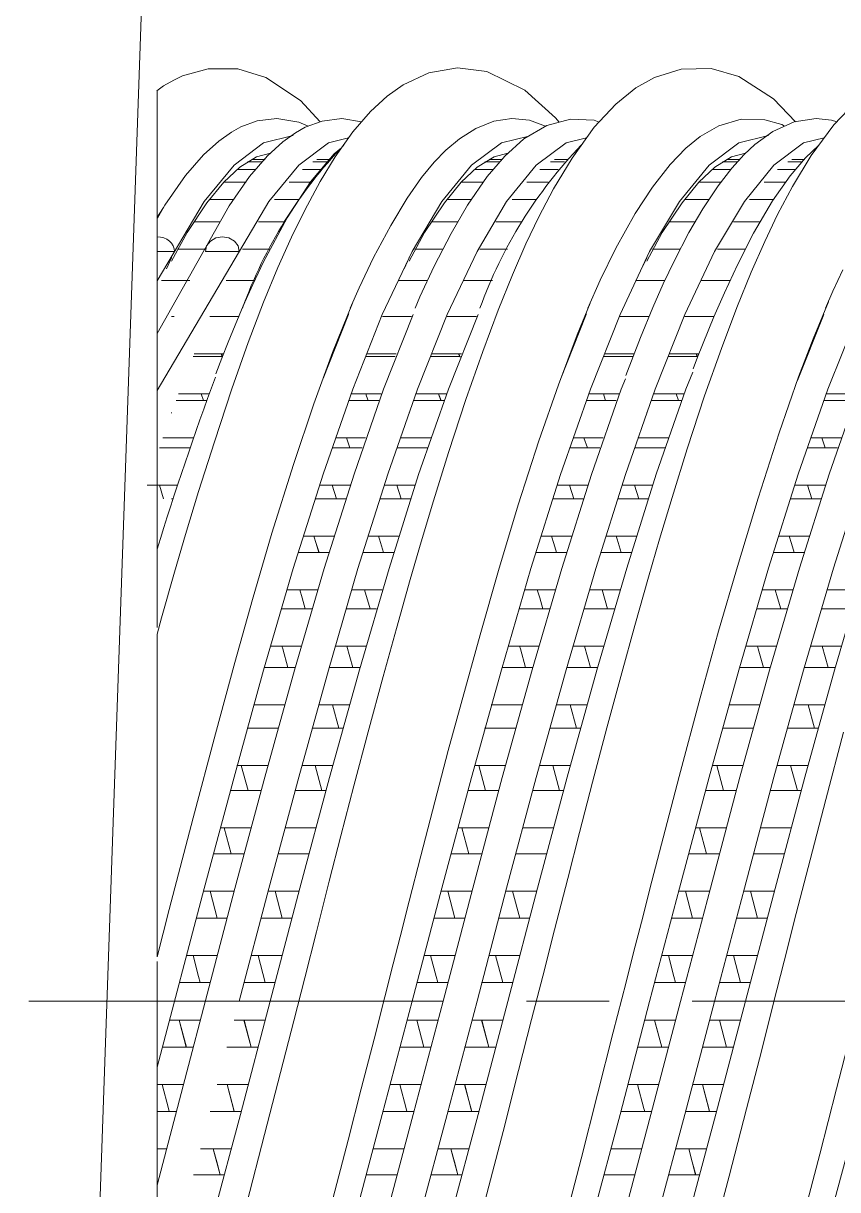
# Model space of a CAD drawing. Header units: millimetres. Extents: x 4229 to 8429, y -1187 to 1783.
# Drawn here: x 6231.81 to 6256.36, y -371.4 to -336.25 of the extents above; entities that cross this region are included whole.
import ezdxf

# ---------------------------------------------------------------- set-up
doc = ezdxf.new("R2010")
doc.units = ezdxf.units.MM
doc.linetypes.add('CENTER', pattern=[2, 1.25, -0.25, 0.25, -0.25])

msp = doc.modelspace()

# ---------------------------------------------------------------- linework, layer by layer
at = {"linetype": 'Continuous', "lineweight": 5}
for p, q in [((6237.739, -268.136), (6231.811, -437.89)), ((6237.385, -337.615), (6236.604, -337.834)), ((6238.281, -337.622), (6237.385, -337.615)), ((6239.119, -337.88), (6238.281, -337.622)), ((6244.032, -337.737), (6243.262, -338.098)), ((6244.896, -337.585), (6244.032, -337.737)), ((6245.778, -337.697), (6244.896, -337.585)), ((6246.931, -338.263), (6245.778, -337.697)), ((6251.641, -337.626), (6250.831, -337.877)), ((6252.542, -337.612), (6251.641, -337.626)), ((6253.377, -337.851), (6252.542, -337.612)), ((6236.346, -337.957), (6236.041, -338.135)), ((6236.604, -337.834), (6236.346, -337.957)), ((6240.168, -338.579), (6239.119, -337.88)), ((6243.262, -338.098), (6242.781, -338.439)), ((6250.831, -337.877), (6250.269, -338.194)), ((6254.422, -338.523), (6253.377, -337.851)), ((6236.041, -338.135), (6235.84, -338.279)), ((6235.847, -338.291), (6235.847, -342.096)), ((6242.781, -338.439), (6242.272, -338.906)), ((6247.849, -339.096), (6246.931, -338.263)), ((6250.269, -338.194), (6249.665, -338.68)), ((6240.757, -339.213), (6240.168, -338.579)), ((6249.665, -338.68), (6249.019, -339.382)), ((6255.084, -339.212), (6254.422, -338.523)), ((6256.893, -338.624), (6256.239, -339.308)), ((6239.454, -339.119), (6238.864, -339.191)), ((6240.12, -339.222), (6239.454, -339.119)), ((6241.41, -339.119), (6240.814, -339.192)), ((6242.007, -339.212), (6241.41, -339.119)), ((6242.272, -338.906), (6241.738, -339.523)), ((6246.531, -339.12), (6245.995, -339.2)), ((6247.065, -339.168), (6246.531, -339.12)), ((6247.552, -339.348), (6247.065, -339.168)), ((6248.308, -339.133), (6247.587, -339.327)), ((6247.957, -339.227), (6247.849, -339.096)), ((6249.02, -339.168), (6248.308, -339.133)), ((6249.166, -339.222), (6249.02, -339.168)), ((6253.449, -339.141), (6252.773, -339.335)), ((6254.158, -339.153), (6253.449, -339.141)), ((6254.669, -339.301), (6254.158, -339.153)), ((6255.704, -339.119), (6255.047, -339.217)), ((6256.168, -339.164), (6255.704, -339.119)), ((6256.331, -339.212), (6256.168, -339.164)), ((6238.37, -339.372), (6238.083, -339.53)), ((6238.864, -339.191), (6238.37, -339.372)), ((6240.306, -339.38), (6240.013, -339.545)), ((6240.393, -339.348), (6240.12, -339.222)), ((6240.814, -339.192), (6240.306, -339.38)), ((6241.738, -339.523), (6241.208, -340.271)), ((6245.453, -339.413), (6244.955, -339.726)), ((6245.995, -339.2), (6245.453, -339.413)), ((6247.587, -339.327), (6246.899, -339.734)), ((6249.019, -339.382), (6248.349, -340.307)), ((6252.773, -339.335), (6252.207, -339.658)), ((6254.398, -339.504), (6253.857, -339.895)), ((6255.047, -339.217), (6254.398, -339.504)), ((6254.756, -339.346), (6254.669, -339.301)), ((6256.239, -339.308), (6255.558, -340.227)), ((6237.707, -339.795), (6237.245, -340.213)), ((6238.083, -339.53), (6237.707, -339.795)), ((6239.053, -339.854), (6238.162, -340.518)), ((6239.944, -339.631), (6239.053, -339.854)), ((6239.635, -339.816), (6239.174, -340.239)), ((6240.013, -339.545), (6239.635, -339.816)), ((6239.946, -339.631), (6239.944, -339.631)), ((6241.007, -339.854), (6240.116, -340.518)), ((6241.611, -339.703), (6241.007, -339.854)), ((6244.955, -339.726), (6244.542, -340.075)), ((6246.219, -339.853), (6245.316, -340.521)), ((6247.046, -339.647), (6246.219, -339.853)), ((6246.899, -339.734), (6246.322, -340.247)), ((6248.173, -339.853), (6247.27, -340.521)), ((6248.789, -339.699), (6248.173, -339.853)), ((6252.207, -339.658), (6251.779, -340.006)), ((6253.373, -339.854), (6252.481, -340.52)), ((6254.274, -339.631), (6253.373, -339.854)), ((6255.327, -339.854), (6254.436, -340.52)), ((6255.949, -339.7), (6255.327, -339.854)), ((6237.245, -340.213), (6236.699, -340.839)), ((6238.841, -340.276), (6239.262, -340.163)), ((6241.182, -340.178), (6240.465, -341.024)), ((6241.402, -339.997), (6241.182, -340.178)), ((6244.542, -340.075), (6244.196, -340.432)), ((6245.998, -340.276), (6246.419, -340.163)), ((6251.779, -340.006), (6251.303, -340.501)), ((6253.159, -340.276), (6253.58, -340.163)), ((6253.533, -340.2), (6253.165, -340.609)), ((6253.857, -339.895), (6253.533, -340.2)), ((6255.782, -339.926), (6255.386, -340.306)), ((6238.162, -340.518), (6237.259, -341.618)), ((6238.338, -340.582), (6238.841, -340.276)), ((6239.023, -340.423), (6238.567, -340.423)), ((6239.015, -340.423), (6238.599, -340.423)), ((6239.174, -340.239), (6238.633, -340.864)), ((6239.097, -340.347), (6238.699, -340.347)), ((6239.08, -340.347), (6238.725, -340.347)), ((6240.116, -340.518), (6239.213, -341.618)), ((6240.965, -340.423), (6240.539, -340.423)), ((6241.042, -340.347), (6240.661, -340.347)), ((6241.208, -340.271), (6240.756, -341.016)), ((6244.196, -340.432), (6243.815, -340.894)), ((6245.316, -340.521), (6244.424, -341.617)), ((6245.495, -340.582), (6245.998, -340.276)), ((6246.18, -340.423), (6245.724, -340.423)), ((6246.172, -340.423), (6245.756, -340.423)), ((6246.322, -340.247), (6245.794, -340.862)), ((6246.254, -340.347), (6245.856, -340.347)), ((6246.237, -340.347), (6245.882, -340.347)), ((6247.27, -340.521), (6246.378, -341.617)), ((6248.122, -340.423), (6247.696, -340.423)), ((6248.349, -340.307), (6247.79, -341.237)), ((6248.199, -340.347), (6247.818, -340.347)), ((6251.303, -340.501), (6250.77, -341.185)), ((6252.481, -340.52), (6251.59, -341.615)), ((6252.656, -340.582), (6253.159, -340.276)), ((6253.341, -340.423), (6252.885, -340.423)), ((6253.333, -340.423), (6252.917, -340.423)), ((6253.415, -340.347), (6253.017, -340.347)), ((6253.397, -340.347), (6253.043, -340.347)), ((6254.436, -340.52), (6253.544, -341.615)), ((6255.283, -340.423), (6254.857, -340.423)), ((6255.386, -340.306), (6254.924, -340.847)), ((6255.36, -340.347), (6254.979, -340.347)), ((6255.558, -340.227), (6254.99, -341.165)), ((6236.699, -340.839), (6236.075, -341.733)), ((6237.855, -341.033), (6238.338, -340.582)), ((6238.633, -340.864), (6238.018, -341.751)), ((6238.803, -340.652), (6238.257, -340.652)), ((6238.822, -340.652), (6238.263, -340.652)), ((6240.775, -340.652), (6240.222, -340.652)), ((6243.815, -340.894), (6243.38, -341.516)), ((6245.012, -341.033), (6245.495, -340.582)), ((6245.794, -340.862), (6245.201, -341.725)), ((6245.96, -340.652), (6245.414, -340.652)), ((6245.979, -340.652), (6245.42, -340.652)), ((6247.932, -340.652), (6247.379, -340.652)), ((6252.173, -341.033), (6252.656, -340.582)), ((6253.121, -340.652), (6252.575, -340.652)), ((6253.14, -340.652), (6252.581, -340.652)), ((6253.165, -340.609), (6252.749, -341.149)), ((6254.924, -340.847), (6254.391, -341.6)), ((6255.093, -340.652), (6254.54, -340.652)), ((6237.346, -341.653), (6237.855, -341.033)), ((6238.524, -341.032), (6237.856, -341.032)), ((6238.522, -341.032), (6237.862, -341.032)), ((6240.465, -341.024), (6239.761, -342.11)), ((6240.476, -341.032), (6239.826, -341.032)), ((6240.756, -341.016), (6240.291, -341.881)), ((6244.503, -341.653), (6245.012, -341.033)), ((6245.681, -341.032), (6245.013, -341.032)), ((6245.679, -341.032), (6245.019, -341.032)), ((6247.633, -341.032), (6246.983, -341.032)), ((6247.79, -341.237), (6247.348, -342.078)), ((6250.77, -341.185), (6250.253, -341.976)), ((6251.664, -341.653), (6252.173, -341.033)), ((6252.842, -341.032), (6252.174, -341.032)), ((6252.84, -341.032), (6252.18, -341.032)), ((6252.749, -341.149), (6252.293, -341.836)), ((6254.794, -341.032), (6254.144, -341.032)), ((6254.99, -341.165), (6254.544, -342.014)), ((6237.259, -341.618), (6235.847, -344.006)), ((6239.213, -341.618), (6235.847, -347.311)), ((6236.195, -341.561), (6236.193, -341.561)), ((6236.281, -341.438), (6236.281, -341.435)), ((6238.153, -341.561), (6237.422, -341.561)), ((6238.141, -341.561), (6237.424, -341.561)), ((6240.11, -341.561), (6239.384, -341.561)), ((6243.38, -341.516), (6242.884, -342.337)), ((6243.352, -341.561), (6243.35, -341.561)), ((6243.438, -341.438), (6243.438, -341.435)), ((6244.424, -341.617), (6243.533, -343.124)), ((6245.309, -341.561), (6244.579, -341.561)), ((6245.298, -341.561), (6244.581, -341.561)), ((6246.378, -341.617), (6245.487, -343.124)), ((6247.267, -341.561), (6246.541, -341.561)), ((6250.513, -341.561), (6250.511, -341.561)), ((6250.599, -341.438), (6250.599, -341.435)), ((6251.59, -341.615), (6250.687, -343.128)), ((6252.47, -341.561), (6251.74, -341.561)), ((6252.459, -341.561), (6251.742, -341.561)), ((6253.544, -341.615), (6252.641, -343.128)), ((6254.428, -341.561), (6253.702, -341.561)), ((6254.391, -341.6), (6253.819, -342.57)), ((6238.018, -341.751), (6235.847, -345.596)), ((6236.075, -341.733), (6235.856, -342.12)), ((6235.857, -342.08), (6235.928, -341.969)), ((6235.928, -341.969), (6236.036, -341.801)), ((6236.75, -342.555), (6237.346, -341.653)), ((6240.291, -341.881), (6239.897, -342.688)), ((6243.907, -342.555), (6244.503, -341.653)), ((6245.201, -341.725), (6244.702, -342.58)), ((6250.253, -341.976), (6249.667, -343.027)), ((6251.068, -342.555), (6251.664, -341.653)), ((6252.293, -341.836), (6251.872, -342.556)), ((6235.847, -342.683), (6235.847, -342.109)), ((6235.849, -342.094), (6235.857, -342.08)), ((6237.733, -342.235), (6236.952, -342.235)), ((6237.741, -342.235), (6236.961, -342.235)), ((6239.343, -342.235), (6238.899, -342.235)), ((6239.693, -342.235), (6238.913, -342.235)), ((6239.761, -342.11), (6239.051, -343.435)), ((6244.89, -342.235), (6244.109, -342.235)), ((6244.898, -342.235), (6244.118, -342.235)), ((6246.5, -342.235), (6246.056, -342.235)), ((6246.85, -342.235), (6246.07, -342.235)), ((6247.348, -342.078), (6246.958, -342.898)), ((6252.051, -342.235), (6251.27, -342.235)), ((6252.059, -342.235), (6251.279, -342.235)), ((6253.661, -342.235), (6253.217, -342.235)), ((6254.011, -342.235), (6253.231, -342.235)), ((6254.544, -342.014), (6254.16, -342.823)), ((6235.847, -342.683), (6235.948, -342.69)), ((6235.847, -342.683), (6235.847, -343.126)), ((6236.281, -343.416), (6236.75, -342.555)), ((6237.614, -342.717), (6237.81, -342.683)), ((6237.81, -342.683), (6238.006, -342.717)), ((6242.884, -342.337), (6242.368, -343.308)), ((6243.438, -343.416), (6243.907, -342.555)), ((6244.702, -342.58), (6244.196, -343.564)), ((6250.599, -343.416), (6251.068, -342.555)), ((6251.872, -342.556), (6251.437, -343.392)), ((6253.819, -342.57), (6253.334, -343.522)), ((6235.948, -342.69), (6236.045, -342.714)), ((6236.045, -342.714), (6236.135, -342.755)), ((6236.135, -342.755), (6236.214, -342.81)), ((6236.214, -342.81), (6236.279, -342.877)), ((6236.279, -342.877), (6236.327, -342.955)), ((6236.327, -342.955), (6236.357, -343.039)), ((6237.298, -343.126), (6237.337, -342.956)), ((6237.337, -342.956), (6237.448, -342.813)), ((6237.448, -342.813), (6237.614, -342.717)), ((6238.006, -342.717), (6238.172, -342.813)), ((6238.172, -342.813), (6238.282, -342.956)), ((6238.282, -342.956), (6238.321, -343.126)), ((6239.897, -342.688), (6239.486, -343.604)), ((6246.958, -342.898), (6246.552, -343.83)), ((6249.667, -343.027), (6249.196, -343.993)), ((6254.16, -342.823), (6253.753, -343.748)), ((6235.847, -343.126), (6236.367, -343.126)), ((6235.847, -343.126), (6235.847, -352.096)), ((6236.281, -343.319), (6236.128, -343.65)), ((6236.281, -343.298), (6236.281, -343.319)), ((6236.357, -343.039), (6236.367, -343.126)), ((6237.293, -343.051), (6236.459, -343.051)), ((6237.294, -343.051), (6236.479, -343.051)), ((6237.298, -343.126), (6238.321, -343.126)), ((6239.25, -343.051), (6238.417, -343.051)), ((6239.252, -343.051), (6238.419, -343.051)), ((6242.368, -343.308), (6241.931, -344.224)), ((6243.533, -343.124), (6242.63, -345.025)), ((6243.438, -343.319), (6243.285, -343.65)), ((6243.438, -343.298), (6243.438, -343.319)), ((6244.45, -343.051), (6243.616, -343.051)), ((6244.451, -343.051), (6243.636, -343.051)), ((6245.487, -343.124), (6244.584, -345.025)), ((6246.407, -343.051), (6245.574, -343.051)), ((6246.409, -343.051), (6245.576, -343.051)), ((6250.687, -343.128), (6249.796, -345.022)), ((6250.599, -343.319), (6250.446, -343.65)), ((6250.599, -343.298), (6250.599, -343.319)), ((6251.611, -343.051), (6250.777, -343.051)), ((6251.612, -343.051), (6250.797, -343.051)), ((6252.641, -343.128), (6251.75, -345.022)), ((6253.568, -343.051), (6252.735, -343.051)), ((6253.57, -343.051), (6252.737, -343.051)), ((6239.051, -343.435), (6238.725, -344.12)), ((6239.486, -343.604), (6239.054, -344.649)), ((6244.196, -343.564), (6243.767, -344.486)), ((6251.437, -343.392), (6251.101, -344.102)), ((6253.334, -343.522), (6252.941, -344.366)), ((6256.515, -343.673), (6256.215, -344.32)), ((6236.829, -344.003), (6235.975, -344.003)), ((6236.83, -344.003), (6236.281, -344.003)), ((6238.792, -344.003), (6237.927, -344.003)), ((6238.781, -344.003), (6237.928, -344.003)), ((6242.033, -344.003), (6242.031, -344.003)), ((6243.985, -344.003), (6243.132, -344.003)), ((6243.987, -344.003), (6243.438, -344.003)), ((6245.949, -344.003), (6245.084, -344.003)), ((6245.938, -344.003), (6245.085, -344.003)), ((6246.552, -343.83), (6246.126, -344.893)), ((6249.196, -343.993), (6248.828, -344.835)), ((6249.194, -344.003), (6249.192, -344.003)), ((6251.146, -344.003), (6250.293, -344.003)), ((6251.148, -344.003), (6250.599, -344.003)), ((6253.11, -344.003), (6252.245, -344.003)), ((6253.099, -344.003), (6252.246, -344.003)), ((6253.753, -343.748), (6253.32, -344.807)), ((6238.725, -344.12), (6238.438, -344.761)), ((6241.931, -344.224), (6241.663, -344.833)), ((6251.101, -344.102), (6250.789, -344.809)), ((6252.941, -344.366), (6252.626, -345.091)), ((6256.215, -344.32), (6255.994, -344.829)), ((6238.438, -344.761), (6238.192, -345.343)), ((6239.054, -344.649), (6238.592, -345.862)), ((6241.13, -346.166), (6241.731, -344.679)), ((6243.767, -344.486), (6243.617, -344.835)), ((6248.505, -345.633), (6248.897, -344.678)), ((6255.614, -345.761), (6256.076, -344.64)), ((6236.357, -345.085), (6236.281, -345.085)), ((6238.302, -345.085), (6237.43, -345.085)), ((6238.316, -345.085), (6237.435, -345.085)), ((6241.616, -345.022), (6240.85, -346.952)), ((6241.607, -345.025), (6240.883, -346.85)), ((6241.625, -345.001), (6241.616, -345.022)), ((6242.63, -345.025), (6241.739, -347.272)), ((6243.509, -345.085), (6242.633, -345.085)), ((6243.561, -345.025), (6242.67, -347.272)), ((6243.514, -345.085), (6243.438, -345.085)), ((6243.562, -345.022), (6243.561, -345.025)), ((6244.584, -345.025), (6243.693, -347.272)), ((6245.459, -345.085), (6244.587, -345.085)), ((6245.473, -345.085), (6244.592, -345.085)), ((6245.519, -345.022), (6244.628, -347.269)), ((6245.52, -345.02), (6245.519, -345.022)), ((6246.126, -344.893), (6245.658, -346.137)), ((6248.773, -345.022), (6248.007, -346.952)), ((6248.782, -345.001), (6248.773, -345.022)), ((6249.796, -345.022), (6248.904, -347.269)), ((6250.67, -345.085), (6249.794, -345.085)), ((6250.789, -344.809), (6250.413, -345.72)), ((6250.675, -345.085), (6250.599, -345.085)), ((6251.75, -345.022), (6250.858, -347.269)), ((6252.62, -345.085), (6251.748, -345.085)), ((6252.634, -345.085), (6251.753, -345.085)), ((6252.626, -345.091), (6252.131, -346.308)), ((6253.32, -344.807), (6252.85, -346.043)), ((6255.938, -345.019), (6255.141, -347.012)), ((6256.961, -345.019), (6256.058, -347.276)), ((6238.192, -345.343), (6237.985, -345.852)), ((6247.937, -347.138), (6248.505, -345.633)), ((6250.413, -345.72), (6249.971, -346.858)), ((6255.179, -346.903), (6255.614, -345.761)), ((6237.985, -345.852), (6237.792, -346.343)), ((6238.592, -345.862), (6238.098, -347.264)), ((6240.569, -347.717), (6241.13, -346.166)), ((6245.658, -346.137), (6245.15, -347.581)), ((6252.85, -346.043), (6252.345, -347.473)), ((6237.812, -346.291), (6236.926, -346.291)), ((6237.826, -346.291), (6236.937, -346.291)), ((6236.958, -346.211), (6237.844, -346.211)), ((6236.969, -346.211), (6237.858, -346.211)), ((6237.792, -346.343), (6237.618, -346.807)), ((6237.807, -346.303), (6237.771, -346.211)), ((6237.818, -346.311), (6237.78, -346.211)), ((6243.019, -346.291), (6242.13, -346.291)), ((6242.162, -346.211), (6243.051, -346.211)), ((6244.969, -346.291), (6244.083, -346.291)), ((6244.983, -346.291), (6244.094, -346.291)), ((6244.115, -346.211), (6245.001, -346.211)), ((6244.126, -346.211), (6245.015, -346.211)), ((6244.964, -346.303), (6244.928, -346.211)), ((6244.975, -346.311), (6244.937, -346.211)), ((6250.18, -346.291), (6249.291, -346.291)), ((6249.323, -346.211), (6250.212, -346.211)), ((6252.13, -346.291), (6251.244, -346.291)), ((6252.144, -346.291), (6251.255, -346.291)), ((6251.276, -346.211), (6252.162, -346.211)), ((6251.287, -346.211), (6252.176, -346.211)), ((6252.131, -346.308), (6252.002, -346.656)), ((6252.125, -346.303), (6252.089, -346.211)), ((6252.136, -346.311), (6252.098, -346.211)), ((6251.988, -346.761), (6251.782, -347.276)), ((6254.589, -348.588), (6255.179, -346.903)), ((6247.349, -348.825), (6247.937, -347.138)), ((6249.956, -346.964), (6249.835, -347.269)), ((6236.491, -347.417), (6237.394, -347.417)), ((6236.506, -347.417), (6237.4, -347.417)), ((6237.169, -347.417), (6237.242, -347.614)), ((6237.17, -347.417), (6237.244, -347.614)), ((6238.098, -347.264), (6237.569, -348.858)), ((6241.739, -347.272), (6240.847, -349.834)), ((6241.697, -347.417), (6242.595, -347.417)), ((6242.67, -347.272), (6241.778, -349.834)), ((6242.159, -347.488), (6242.132, -347.417)), ((6242.202, -347.614), (6242.159, -347.488)), ((6243.693, -347.272), (6242.801, -349.834)), ((6243.648, -347.417), (6244.551, -347.417)), ((6243.663, -347.417), (6244.557, -347.417)), ((6244.628, -347.269), (6243.725, -349.842)), ((6244.326, -347.417), (6244.399, -347.614)), ((6244.327, -347.417), (6244.401, -347.614)), ((6245.15, -347.581), (6244.623, -349.18)), ((6248.904, -347.269), (6248.001, -349.842)), ((6248.858, -347.417), (6249.756, -347.417)), ((6249.835, -347.269), (6248.932, -349.842)), ((6249.32, -347.488), (6249.293, -347.417)), ((6249.363, -347.614), (6249.32, -347.488)), ((6250.858, -347.269), (6249.956, -349.842)), ((6250.809, -347.417), (6251.712, -347.417)), ((6250.824, -347.417), (6251.718, -347.417)), ((6251.782, -347.276), (6250.89, -349.838)), ((6251.487, -347.417), (6251.56, -347.614)), ((6251.488, -347.417), (6251.562, -347.614)), ((6252.345, -347.473), (6251.822, -349.067)), ((6256.058, -347.276), (6255.167, -349.838)), ((6256.027, -347.417), (6256.924, -347.417)), ((6256.989, -347.276), (6256.098, -349.838)), ((6237.325, -347.614), (6236.42, -347.614)), ((6237.329, -347.614), (6236.431, -347.614)), ((6239.954, -349.546), (6240.569, -347.717)), ((6242.522, -347.614), (6241.624, -347.614)), ((6244.482, -347.614), (6243.577, -347.614)), ((6244.486, -347.614), (6243.588, -347.614)), ((6249.683, -347.614), (6248.784, -347.614)), ((6251.643, -347.614), (6250.738, -347.614)), ((6251.647, -347.614), (6250.749, -347.614)), ((6256.851, -347.614), (6255.953, -347.614)), ((6236.281, -347.978), (6236.281, -347.994)), ((6243.438, -347.978), (6243.438, -347.994)), ((6250.599, -347.978), (6250.599, -347.994)), ((6253.957, -350.558), (6254.589, -348.588)), ((6236.016, -348.739), (6236.928, -348.739)), ((6236.281, -348.739), (6236.932, -348.739)), ((6237.569, -348.858), (6237.095, -350.361)), ((6241.223, -348.739), (6242.128, -348.739)), ((6241.547, -348.739), (6241.651, -349.044)), ((6241.551, -348.739), (6241.655, -349.044)), ((6243.173, -348.739), (6244.085, -348.739)), ((6243.438, -348.739), (6244.089, -348.739)), ((6246.728, -350.754), (6247.349, -348.825)), ((6248.384, -348.739), (6249.289, -348.739)), ((6248.708, -348.739), (6248.812, -349.044)), ((6250.334, -348.739), (6251.246, -348.739)), ((6250.599, -348.739), (6251.25, -348.739)), ((6255.553, -348.739), (6256.457, -348.739)), ((6255.876, -348.739), (6255.98, -349.044)), ((6236.826, -349.044), (6235.913, -349.044)), ((6236.83, -349.044), (6236.281, -349.044)), ((6242.023, -349.044), (6241.118, -349.044)), ((6243.983, -349.044), (6243.07, -349.044)), ((6243.987, -349.044), (6243.438, -349.044)), ((6244.623, -349.18), (6244.169, -350.636)), ((6249.184, -349.044), (6248.278, -349.044)), ((6251.144, -349.044), (6250.231, -349.044)), ((6251.148, -349.044), (6250.599, -349.044)), ((6251.822, -349.067), (6251.367, -350.536)), ((6256.352, -349.044), (6255.447, -349.044)), ((6239.305, -351.611), (6239.954, -349.546)), ((6240.847, -349.834), (6239.944, -352.68)), ((6241.778, -349.834), (6240.875, -352.68)), ((6242.801, -349.834), (6241.898, -352.68)), ((6243.725, -349.842), (6242.833, -352.675)), ((6248.001, -349.842), (6247.11, -352.675)), ((6248.932, -349.842), (6248.041, -352.675)), ((6249.956, -349.842), (6249.064, -352.675)), ((6250.89, -349.838), (6249.999, -352.671)), ((6255.167, -349.838), (6254.276, -352.671)), ((6256.098, -349.838), (6255.207, -352.671)), ((6257.121, -349.838), (6256.23, -352.671)), ((6235.539, -350.17), (6236.452, -350.17)), ((6236.041, -350.574), (6235.911, -350.17)), ((6236.281, -350.17), (6236.456, -350.17)), ((6237.095, -350.361), (6236.703, -351.654)), ((6240.743, -350.17), (6241.654, -350.17)), ((6240.747, -350.17), (6241.658, -350.17)), ((6241.246, -350.574), (6241.117, -350.17)), ((6241.25, -350.574), (6241.121, -350.17)), ((6242.696, -350.17), (6243.609, -350.17)), ((6243.198, -350.574), (6243.068, -350.17)), ((6243.438, -350.17), (6243.613, -350.17)), ((6247.904, -350.17), (6248.815, -350.17)), ((6248.407, -350.574), (6248.278, -350.17)), ((6249.857, -350.17), (6250.77, -350.17)), ((6250.359, -350.574), (6250.229, -350.17)), ((6250.599, -350.17), (6250.774, -350.17)), ((6255.072, -350.17), (6255.983, -350.17)), ((6255.576, -350.574), (6255.446, -350.17)), ((6236.329, -350.574), (6236.281, -350.574)), ((6241.523, -350.574), (6240.612, -350.574)), ((6241.527, -350.574), (6240.616, -350.574)), ((6243.476, -350.574), (6242.563, -350.574)), ((6243.486, -350.574), (6243.438, -350.574)), ((6244.169, -350.636), (6243.801, -351.871)), ((6246.135, -352.734), (6246.728, -350.754)), ((6248.684, -350.574), (6247.773, -350.574)), ((6250.637, -350.574), (6249.724, -350.574)), ((6250.647, -350.574), (6250.599, -350.574)), ((6251.367, -350.536), (6250.989, -351.796)), ((6253.333, -352.615), (6253.957, -350.558)), ((6255.852, -350.574), (6254.942, -350.574)), ((6236.703, -351.654), (6236.371, -352.786)), ((6238.714, -353.613), (6239.305, -351.611)), ((6240.255, -351.7), (6241.176, -351.7)), ((6240.259, -351.7), (6241.18, -351.7)), ((6240.566, -351.7), (6240.637, -351.92)), ((6240.57, -351.7), (6240.641, -351.92)), ((6242.209, -351.7), (6243.123, -351.7)), ((6242.517, -351.7), (6242.548, -351.795)), ((6242.548, -351.795), (6242.67, -352.194)), ((6247.416, -351.7), (6248.337, -351.7)), ((6247.727, -351.7), (6247.798, -351.92)), ((6249.37, -351.7), (6250.284, -351.7)), ((6249.678, -351.7), (6249.709, -351.795)), ((6249.709, -351.795), (6249.831, -352.194)), ((6250.989, -351.796), (6250.655, -352.939)), ((6254.585, -351.7), (6255.505, -351.7)), ((6254.895, -351.7), (6254.966, -351.92)), ((6235.847, -354.452), (6235.847, -352.076)), ((6240.637, -351.92), (6240.719, -352.194)), ((6240.641, -351.92), (6240.723, -352.194)), ((6243.801, -351.871), (6243.473, -353.013)), ((6247.798, -351.92), (6247.88, -352.194)), ((6254.966, -351.92), (6255.048, -352.194)), ((6241.024, -352.194), (6240.105, -352.194)), ((6241.028, -352.194), (6240.109, -352.194)), ((6242.968, -352.194), (6242.054, -352.194)), ((6248.185, -352.194), (6247.266, -352.194)), ((6250.129, -352.194), (6249.215, -352.194)), ((6255.353, -352.194), (6254.434, -352.194)), ((6236.371, -352.786), (6235.979, -354.167)), ((6239.944, -352.68), (6239.053, -355.736)), ((6240.875, -352.68), (6239.984, -355.736)), ((6241.898, -352.68), (6241.007, -355.736)), ((6242.833, -352.675), (6241.942, -355.732)), ((6245.581, -354.673), (6246.135, -352.734)), ((6247.11, -352.675), (6246.219, -355.732)), ((6248.041, -352.675), (6247.15, -355.732)), ((6249.064, -352.675), (6248.173, -355.732)), ((6249.999, -352.671), (6249.096, -355.741)), ((6252.767, -354.57), (6253.333, -352.615)), ((6254.276, -352.671), (6253.373, -355.741)), ((6255.207, -352.671), (6254.304, -355.741)), ((6256.23, -352.671), (6255.327, -355.741)), ((6257.153, -352.68), (6256.262, -355.736)), ((6243.473, -353.013), (6243.059, -354.483)), ((6250.655, -352.939), (6250.241, -354.394)), ((6239.763, -353.319), (6240.678, -353.319)), ((6240.215, -353.559), (6240.142, -353.319)), ((6240.31, -353.894), (6240.215, -353.559)), ((6241.716, -353.319), (6242.63, -353.319)), ((6242.261, -353.894), (6242.095, -353.319)), ((6246.923, -353.319), (6247.839, -353.319)), ((6247.376, -353.559), (6247.303, -353.319)), ((6247.471, -353.894), (6247.376, -353.559)), ((6248.877, -353.319), (6249.791, -353.319)), ((6249.422, -353.894), (6249.256, -353.319)), ((6254.092, -353.319), (6255.007, -353.319)), ((6254.544, -353.559), (6254.472, -353.319)), ((6254.639, -353.894), (6254.544, -353.559)), ((6256.046, -353.319), (6256.96, -353.319)), ((6238.182, -355.509), (6238.714, -353.613)), ((6240.509, -353.894), (6239.588, -353.894)), ((6242.46, -353.894), (6241.545, -353.894)), ((6247.67, -353.894), (6246.749, -353.894)), ((6249.621, -353.894), (6248.706, -353.894)), ((6254.839, -353.894), (6253.917, -353.894)), ((6256.79, -353.894), (6255.875, -353.894)), ((6235.979, -354.167), (6235.847, -354.651)), ((6243.059, -354.483), (6242.66, -355.927)), ((6250.241, -354.394), (6249.846, -355.822)), ((6252.211, -356.573), (6252.767, -354.57)), ((6235.847, -354.645), (6235.847, -364.379)), ((6245.005, -356.749), (6245.581, -354.673)), ((6239.259, -355.019), (6240.185, -355.019)), ((6239.607, -355.019), (6239.631, -355.1)), ((6239.631, -355.1), (6239.788, -355.663)), ((6241.211, -355.019), (6242.134, -355.019)), ((6241.562, -355.019), (6241.742, -355.663)), ((6246.42, -355.019), (6247.346, -355.019)), ((6246.768, -355.019), (6246.792, -355.1)), ((6246.792, -355.1), (6246.949, -355.663)), ((6248.372, -355.019), (6249.295, -355.019)), ((6248.723, -355.019), (6248.903, -355.663)), ((6253.588, -355.019), (6254.514, -355.019)), ((6253.937, -355.019), (6253.961, -355.1)), ((6253.961, -355.1), (6254.118, -355.663)), ((6255.54, -355.019), (6256.463, -355.019)), ((6255.891, -355.019), (6256.071, -355.663)), ((6237.6, -357.661), (6238.182, -355.509)), ((6239.999, -355.663), (6239.075, -355.663)), ((6241.953, -355.663), (6241.025, -355.663)), ((6247.16, -355.663), (6246.236, -355.663)), ((6249.114, -355.663), (6248.186, -355.663)), ((6254.328, -355.663), (6253.405, -355.663)), ((6256.282, -355.663), (6255.354, -355.663)), ((6239.053, -355.736), (6238.162, -358.963)), ((6239.984, -355.736), (6239.093, -358.963)), ((6241.007, -355.736), (6240.116, -358.963)), ((6241.942, -355.732), (6241.039, -358.972)), ((6242.66, -355.927), (6242.208, -357.597)), ((6246.219, -355.732), (6245.316, -358.972)), ((6247.15, -355.732), (6246.247, -358.972)), ((6248.173, -355.732), (6247.27, -358.972)), ((6249.096, -355.741), (6248.205, -358.968)), ((6249.846, -355.822), (6249.4, -357.479)), ((6253.373, -355.741), (6252.481, -358.968)), ((6254.304, -355.741), (6253.412, -358.968)), ((6255.327, -355.741), (6254.436, -358.968)), ((6256.262, -355.736), (6255.37, -358.963)), ((6251.578, -358.948), (6252.211, -356.573)), ((6238.755, -356.788), (6239.678, -356.788)), ((6240.711, -356.788), (6241.637, -356.788)), ((6241.325, -357.491), (6241.133, -356.788)), ((6244.621, -358.166), (6245.005, -356.749)), ((6245.916, -356.788), (6246.839, -356.788)), ((6247.872, -356.788), (6248.798, -356.788)), ((6248.486, -357.491), (6248.294, -356.788)), ((6253.084, -356.788), (6254.007, -356.788)), ((6255.04, -356.788), (6255.966, -356.788)), ((6255.654, -357.491), (6255.462, -356.788)), ((6236.928, -360.191), (6237.6, -357.661)), ((6239.485, -357.491), (6238.555, -357.491)), ((6241.444, -357.491), (6240.515, -357.491)), ((6242.208, -357.597), (6241.775, -359.231)), ((6246.646, -357.491), (6245.716, -357.491)), ((6248.605, -357.491), (6247.676, -357.491)), ((6249.4, -357.479), (6248.971, -359.116)), ((6253.815, -357.491), (6252.884, -357.491)), ((6255.773, -357.491), (6254.844, -357.491)), ((6256.532, -357.611), (6255.998, -359.634)), ((6244.212, -359.711), (6244.621, -358.166)), ((6238.25, -358.616), (6239.177, -358.616)), ((6238.585, -359.366), (6238.379, -358.616)), ((6240.202, -358.616), (6241.135, -358.616)), ((6240.609, -358.616), (6240.813, -359.366)), ((6245.411, -358.616), (6246.338, -358.616)), ((6245.746, -359.366), (6245.54, -358.616)), ((6247.363, -358.616), (6248.296, -358.616)), ((6247.77, -358.616), (6247.974, -359.366)), ((6252.58, -358.616), (6253.506, -358.616)), ((6252.914, -359.366), (6252.709, -358.616)), ((6254.532, -358.616), (6255.465, -358.616)), ((6254.939, -358.616), (6255.142, -359.366)), ((6238.162, -358.963), (6237.259, -362.32)), ((6239.093, -358.963), (6238.19, -362.32)), ((6240.116, -358.963), (6239.213, -362.32)), ((6241.039, -358.972), (6240.148, -362.315)), ((6245.316, -358.972), (6244.424, -362.315)), ((6246.247, -358.972), (6245.355, -362.315)), ((6247.27, -358.972), (6246.378, -362.315)), ((6248.205, -358.968), (6247.313, -362.31)), ((6248.971, -359.116), (6248.579, -360.631)), ((6251.158, -360.562), (6251.578, -358.948)), ((6252.481, -358.968), (6251.59, -362.31)), ((6253.412, -358.968), (6252.521, -362.31)), ((6254.436, -358.968), (6253.544, -362.31)), ((6255.37, -358.963), (6254.467, -362.32)), ((6238.976, -359.366), (6238.047, -359.366)), ((6240.931, -359.366), (6240.001, -359.366)), ((6241.775, -359.231), (6241.384, -360.737)), ((6246.137, -359.366), (6245.208, -359.366)), ((6248.092, -359.366), (6247.162, -359.366)), ((6253.305, -359.366), (6252.377, -359.366)), ((6255.26, -359.366), (6254.331, -359.366)), ((6243.791, -361.331), (6244.212, -359.711)), ((6255.998, -359.634), (6255.522, -361.46)), ((6236.211, -362.955), (6236.928, -360.191)), ((6237.746, -360.491), (6238.675, -360.491)), ((6237.864, -360.491), (6238.076, -361.276)), ((6239.7, -360.491), (6240.627, -360.491)), ((6244.907, -360.491), (6245.836, -360.491)), ((6245.025, -360.491), (6245.237, -361.276)), ((6246.861, -360.491), (6247.788, -360.491)), ((6250.759, -362.104), (6251.158, -360.562)), ((6252.075, -360.491), (6253.005, -360.491)), ((6252.194, -360.491), (6252.406, -361.276)), ((6254.029, -360.491), (6254.957, -360.491)), ((6241.384, -360.737), (6241.034, -362.104)), ((6248.579, -360.631), (6248.222, -362.017)), ((6238.466, -361.276), (6237.536, -361.276)), ((6240.416, -361.276), (6239.49, -361.276)), ((6245.627, -361.276), (6244.697, -361.276)), ((6247.577, -361.276), (6246.651, -361.276)), ((6252.795, -361.276), (6251.866, -361.276)), ((6254.745, -361.276), (6253.82, -361.276)), ((6243.441, -362.704), (6243.791, -361.331)), ((6255.522, -361.46), (6255.108, -363.07)), ((6248.222, -362.017), (6247.824, -363.563)), ((6237.259, -362.32), (6235.847, -367.706)), ((6238.19, -362.32), (6235.847, -371.258)), ((6239.213, -362.32), (6238.321, -365.72)), ((6240.148, -362.315), (6239.256, -365.715)), ((6241.034, -362.104), (6240.649, -363.625)), ((6244.424, -362.315), (6243.533, -365.715)), ((6245.355, -362.315), (6244.464, -365.715)), ((6246.378, -362.315), (6245.487, -365.715)), ((6247.313, -362.31), (6246.41, -365.725)), ((6250.44, -363.338), (6250.759, -362.104)), ((6251.59, -362.31), (6250.687, -365.725)), ((6252.521, -362.31), (6251.618, -365.725)), ((6253.544, -362.31), (6252.641, -365.725)), ((6254.467, -362.32), (6253.576, -365.72)), ((6237.237, -362.402), (6238.167, -362.402)), ((6237.655, -363.211), (6237.443, -362.402)), ((6239.191, -362.402), (6240.117, -362.402)), ((6239.613, -363.211), (6239.399, -362.402)), ((6243.169, -363.772), (6243.441, -362.704)), ((6244.398, -362.402), (6245.328, -362.402)), ((6244.816, -363.211), (6244.604, -362.402)), ((6246.352, -362.402), (6247.278, -362.402)), ((6246.774, -363.211), (6246.56, -362.402)), ((6251.566, -362.402), (6252.497, -362.402)), ((6251.984, -363.211), (6251.773, -362.402)), ((6253.52, -362.402), (6254.446, -362.402)), ((6253.942, -363.211), (6253.729, -362.402)), ((6235.85, -364.375), (6236.211, -362.955)), ((6255.108, -363.07), (6254.742, -364.506)), ((6237.952, -363.211), (6237.022, -363.211)), ((6239.902, -363.211), (6238.976, -363.211)), ((6245.113, -363.211), (6244.183, -363.211)), ((6247.063, -363.211), (6246.137, -363.211)), ((6250.205, -364.253), (6250.44, -363.338)), ((6252.282, -363.211), (6251.351, -363.211)), ((6254.232, -363.211), (6253.305, -363.211)), ((6240.649, -363.625), (6240.296, -365.009)), ((6242.962, -364.587), (6243.169, -363.772)), ((6247.824, -363.563), (6247.465, -364.962)), ((6236.724, -364.336), (6237.655, -364.336)), ((6236.926, -364.336), (6237.092, -364.969)), ((6238.678, -364.336), (6239.607, -364.336)), ((6238.886, -364.336), (6239.1, -365.157)), ((6243.885, -364.336), (6244.816, -364.336)), ((6244.087, -364.336), (6244.253, -364.969)), ((6245.839, -364.336), (6246.768, -364.336)), ((6246.047, -364.336), (6246.261, -365.157)), ((6249.977, -365.142), (6250.205, -364.253)), ((6251.053, -364.336), (6251.984, -364.336)), ((6251.256, -364.336), (6251.422, -364.969)), ((6253.008, -364.336), (6253.937, -364.336)), ((6253.215, -364.336), (6253.429, -365.157)), ((6235.847, -365.72), (6235.847, -364.519)), ((6242.706, -365.587), (6242.962, -364.587)), ((6254.742, -364.506), (6254.414, -365.805)), ((6237.438, -365.157), (6236.507, -365.157)), ((6237.092, -364.969), (6237.142, -365.157)), ((6239.392, -365.157), (6238.461, -365.157)), ((6240.296, -365.009), (6239.963, -366.31)), ((6244.599, -365.157), (6243.668, -365.157)), ((6244.253, -364.969), (6244.303, -365.157)), ((6246.553, -365.157), (6245.622, -365.157)), ((6247.465, -364.962), (6247.132, -366.263)), ((6249.593, -366.645), (6249.977, -365.142)), ((6251.768, -365.157), (6250.837, -365.157)), ((6251.422, -364.969), (6251.471, -365.157)), ((6253.722, -365.157), (6252.791, -365.157)), ((6235.847, -365.72), (6235.847, -378.177)), ((6235.847, -365.72), (6236.367, -365.72)), ((6237.298, -365.72), (6238.321, -365.72)), ((6239.256, -365.715), (6238.353, -369.13)), ((6242.381, -366.859), (6242.706, -365.587)), ((6243.533, -365.715), (6242.63, -369.13)), ((6244.464, -365.715), (6243.561, -369.13)), ((6245.487, -365.715), (6244.584, -369.13)), ((6246.41, -365.725), (6245.519, -369.126)), ((6250.687, -365.725), (6249.796, -369.126)), ((6251.618, -365.725), (6250.727, -369.126)), ((6252.641, -365.725), (6251.75, -369.126)), ((6253.576, -365.72), (6252.685, -369.121)), ((6254.414, -365.805), (6254.056, -367.221)), ((6236.269, -366.06), (6236.269, -366.058)), ((6243.43, -366.06), (6243.43, -366.058)), ((6250.599, -366.06), (6250.599, -366.058)), ((6236.219, -366.283), (6237.15, -366.283)), ((6236.269, -366.283), (6237.142, -366.283)), ((6236.519, -366.327), (6236.507, -366.283)), ((6236.725, -367.104), (6236.511, -366.283)), ((6236.724, -367.104), (6236.519, -366.327)), ((6238.165, -366.283), (6239.1, -366.283)), ((6238.173, -366.283), (6239.104, -366.283)), ((6238.678, -367.104), (6238.461, -366.283)), ((6238.679, -367.104), (6238.465, -366.283)), ((6239.963, -366.31), (6239.563, -367.868)), ((6243.38, -366.283), (6244.311, -366.283)), ((6243.43, -366.283), (6244.303, -366.283)), ((6243.679, -366.327), (6243.668, -366.283)), ((6243.886, -367.104), (6243.672, -366.283)), ((6243.885, -367.104), (6243.679, -366.327)), ((6245.326, -366.283), (6246.261, -366.283)), ((6245.334, -366.283), (6246.265, -366.283)), ((6245.839, -367.104), (6245.622, -366.283)), ((6245.84, -367.104), (6245.626, -366.283)), ((6247.132, -366.263), (6246.74, -367.802)), ((6250.548, -366.283), (6251.479, -366.283)), ((6250.599, -366.283), (6251.471, -366.283)), ((6250.848, -366.327), (6250.836, -366.283)), ((6251.055, -367.104), (6250.84, -366.283)), ((6251.053, -367.104), (6250.848, -366.327)), ((6252.495, -366.283), (6253.429, -366.283)), ((6252.502, -366.283), (6253.433, -366.283)), ((6253.008, -367.104), (6252.791, -366.283)), ((6253.009, -367.104), (6252.795, -366.283)), ((6256.325, -368.353), (6256.799, -366.492)), ((6241.995, -368.362), (6242.381, -366.859)), ((6249.116, -368.52), (6249.593, -366.645)), ((6236.936, -367.104), (6236.005, -367.104)), ((6236.926, -367.104), (6236.269, -367.104)), ((6238.886, -367.104), (6237.949, -367.104)), ((6238.887, -367.104), (6237.959, -367.104)), ((6244.097, -367.104), (6243.166, -367.104)), ((6244.087, -367.104), (6243.43, -367.104)), ((6246.047, -367.104), (6245.11, -367.104)), ((6246.048, -367.104), (6245.12, -367.104)), ((6251.265, -367.104), (6250.334, -367.104)), ((6251.256, -367.104), (6250.599, -367.104)), ((6253.216, -367.104), (6252.279, -367.104)), ((6253.217, -367.104), (6252.288, -367.104)), ((6254.056, -367.221), (6253.612, -368.956)), ((6239.563, -367.868), (6239.082, -369.732)), ((6246.74, -367.802), (6246.271, -369.643)), ((6235.847, -368.23), (6236.64, -368.23)), ((6235.998, -368.23), (6236.188, -368.953)), ((6236.269, -368.23), (6236.631, -368.23)), ((6237.655, -368.23), (6238.59, -368.23)), ((6237.664, -368.23), (6238.59, -368.23)), ((6237.951, -368.23), (6237.962, -368.269)), ((6237.953, -368.23), (6238.153, -368.988)), ((6237.962, -368.269), (6238.166, -369.039)), ((6242.87, -368.23), (6243.801, -368.23)), ((6243.159, -368.23), (6243.349, -368.953)), ((6243.43, -368.23), (6243.792, -368.23)), ((6244.816, -368.23), (6245.751, -368.23)), ((6244.825, -368.23), (6245.751, -368.23)), ((6245.112, -368.23), (6245.123, -368.269)), ((6245.114, -368.23), (6245.314, -368.988)), ((6245.123, -368.269), (6245.327, -369.039)), ((6250.038, -368.23), (6250.969, -368.23)), ((6250.327, -368.23), (6250.518, -368.953)), ((6250.599, -368.23), (6250.961, -368.23)), ((6251.984, -368.23), (6252.919, -368.23)), ((6251.993, -368.23), (6252.919, -368.23)), ((6252.281, -368.23), (6252.291, -368.269)), ((6252.282, -368.23), (6252.483, -368.988)), ((6252.291, -368.269), (6252.496, -369.039)), ((6241.597, -369.908), (6241.995, -368.362)), ((6248.62, -370.468), (6249.116, -368.52)), ((6255.818, -370.322), (6256.325, -368.353)), ((6236.425, -369.039), (6235.847, -369.039)), ((6236.188, -368.953), (6236.211, -369.039)), ((6236.419, -369.039), (6236.269, -369.039)), ((6238.376, -369.039), (6237.442, -369.039)), ((6238.375, -369.039), (6237.45, -369.039)), ((6238.153, -368.988), (6238.167, -369.039)), ((6243.586, -369.039), (6242.656, -369.039)), ((6243.349, -368.953), (6243.372, -369.039)), ((6243.58, -369.039), (6243.43, -369.039)), ((6245.537, -369.039), (6244.603, -369.039)), ((6245.536, -369.039), (6244.611, -369.039)), ((6245.314, -368.988), (6245.328, -369.039)), ((6250.754, -369.039), (6249.825, -369.039)), ((6250.518, -368.953), (6250.541, -369.039)), ((6250.748, -369.039), (6250.599, -369.039)), ((6252.705, -369.039), (6251.772, -369.039)), ((6252.704, -369.039), (6251.779, -369.039)), ((6252.483, -368.988), (6252.496, -369.039)), ((6253.612, -368.956), (6253.084, -370.986)), ((6238.353, -369.13), (6237.462, -372.473)), ((6242.63, -369.13), (6241.739, -372.473)), ((6243.561, -369.13), (6242.67, -372.473)), ((6244.584, -369.13), (6243.693, -372.473)), ((6245.519, -369.126), (6244.628, -372.468)), ((6249.796, -369.126), (6248.904, -372.468)), ((6250.727, -369.126), (6249.835, -372.468)), ((6251.75, -369.126), (6250.858, -372.468)), ((6252.685, -369.121), (6251.782, -372.477)), ((6256.961, -369.121), (6256.058, -372.477)), ((6236.269, -369.614), (6236.269, -369.614)), ((6239.082, -369.732), (6238.546, -371.798)), ((6243.43, -369.614), (6243.43, -369.614)), ((6246.271, -369.643), (6245.735, -371.715)), ((6250.599, -369.614), (6250.599, -369.614)), ((6241.093, -371.859), (6241.597, -369.908)), ((6235.847, -370.164), (6236.125, -370.164)), ((6237.147, -370.164), (6238.075, -370.164)), ((6237.15, -370.164), (6238.076, -370.164)), ((6237.642, -370.561), (6237.536, -370.164)), ((6237.548, -370.209), (6237.536, -370.164)), ((6237.746, -370.949), (6237.548, -370.209)), ((6242.356, -370.164), (6243.286, -370.164)), ((6244.308, -370.164), (6245.236, -370.164)), ((6244.311, -370.164), (6245.237, -370.164)), ((6244.803, -370.561), (6244.697, -370.164)), ((6244.709, -370.209), (6244.697, -370.164)), ((6244.907, -370.949), (6244.709, -370.209)), ((6249.524, -370.164), (6250.455, -370.164)), ((6251.476, -370.164), (6252.405, -370.164)), ((6251.479, -370.164), (6252.405, -370.164)), ((6251.971, -370.561), (6251.865, -370.164)), ((6251.877, -370.209), (6251.865, -370.164)), ((6252.075, -370.949), (6251.877, -370.209)), ((6255.297, -372.317), (6255.818, -370.322)), ((6237.747, -370.949), (6237.642, -370.561)), ((6244.908, -370.949), (6244.803, -370.561)), ((6248.105, -372.449), (6248.62, -370.468)), ((6252.076, -370.949), (6251.971, -370.561)), ((6237.864, -370.949), (6236.938, -370.949)), ((6237.866, -370.949), (6236.939, -370.949)), ((6243.075, -370.949), (6242.146, -370.949)), ((6245.025, -370.949), (6244.099, -370.949)), ((6245.027, -370.949), (6244.1, -370.949)), ((6250.243, -370.949), (6249.314, -370.949)), ((6252.194, -370.949), (6251.268, -370.949)), ((6252.195, -370.949), (6251.269, -370.949)), ((6253.084, -370.986), (6252.56, -372.968))]:
    msp.add_line(p, q, dxfattribs=at)
at = {"linetype": 'CENTER', "lineweight": 5, "ltscale": 10}
msp.add_line((6231.973, -365.72), (6354.728, -365.72), dxfattribs=at)
at = {"linetype": 'Continuous', "lineweight": 5}
for centre, radius, start, end in [((6251.449, -349.531), 13.853, 136.0688, 160.1679), ((6258.606, -349.531), 13.853, 136.0688, 160.1679), ((6320.441, -377.897), 88.442, 159.49213, 163.03818)]:
    msp.add_arc(centre, radius, start, end, dxfattribs=at)

doc.saveas('drawing.dxf')
